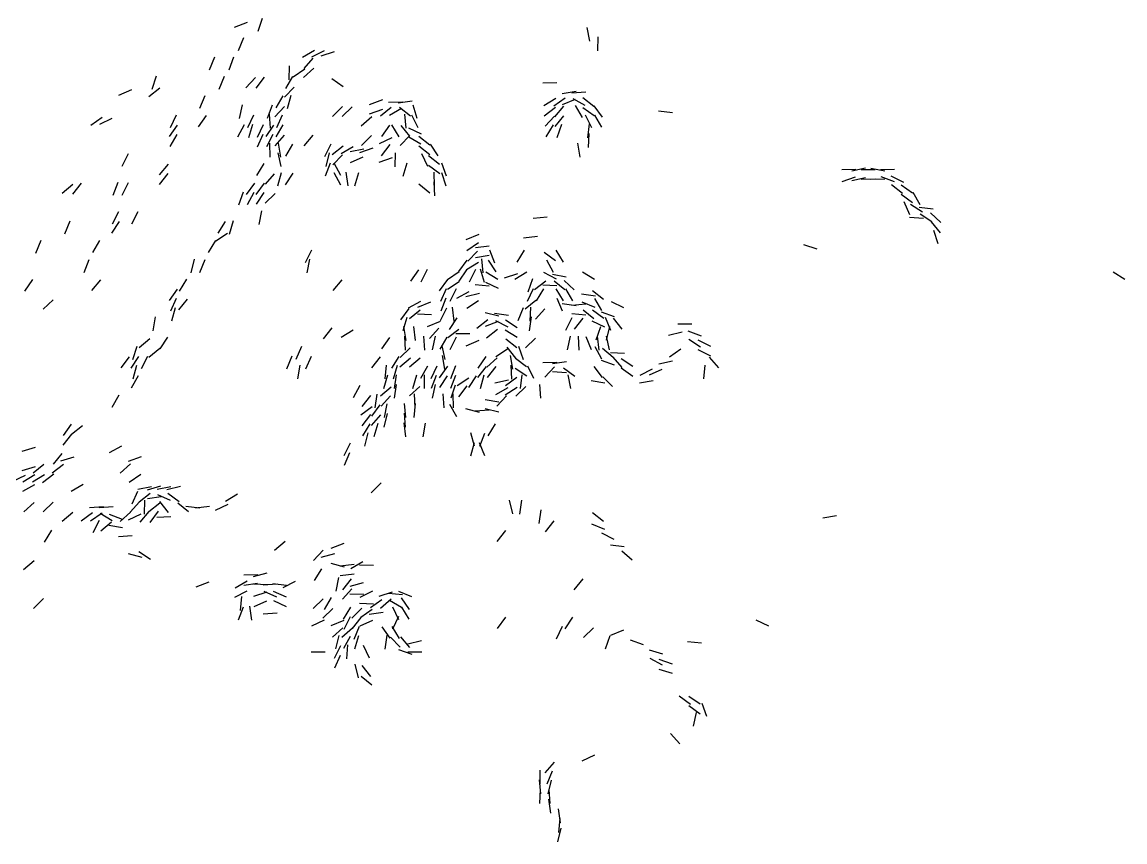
# Model space of a CAD drawing. Extents: x -664598 to -661481, y -979343 to -976126.
# Drawn here: x -663524.3 to -663295.7, y -978638.7 to -978468.7 of the extents above; entities that cross this region are included whole.
import ezdxf

# ---------------------------------------------------------------- set-up
doc = ezdxf.new("R2010")
doc.units = 0

msp = doc.modelspace()

# ---------------------------------------------------------------- linework, layer by layer
at = {"layer": 'CLIFF'}
for p, q in [((-663475.346, -978470.613), (-663474.414, -978467.867)), ((-663480.225, -978469.782), (-663477.535, -978468.698)), ((-663406.614, -978472.665), (-663407.146, -978469.815)), ((-663479.438, -978474.578), (-663478.322, -978471.902)), ((-663404.912, -978474.69), (-663404.848, -978471.79)), ((-663466.12, -978475.992), (-663463.64, -978474.488)), ((-663464.182, -978475.877), (-663461.578, -978474.603)), ((-663485.406, -978478.591), (-663484.354, -978475.889)), ((-663481.385, -978478.599), (-663480.375, -978475.881)), ((-663465.834, -978478.332), (-663463.926, -978476.148)), ((-663462.258, -978475.69), (-663459.502, -978474.79)), ((-663468.924, -978480.689), (-663468.836, -978477.791)), ((-663468.067, -978480.073), (-663465.693, -978478.407)), ((-663465.971, -978480.195), (-663463.789, -978478.285)), ((-663497.314, -978482.623), (-663496.446, -978479.857)), ((-663483.423, -978482.585), (-663482.337, -978479.895)), ((-663477.867, -978482.303), (-663475.893, -978480.177)), ((-663475.757, -978482.395), (-663474.003, -978480.085)), ((-663469.622, -978482.486), (-663468.138, -978479.994)), ((-663460.062, -978480.401), (-663457.698, -978482.079)), ((-663416.329, -978481.286), (-663413.431, -978481.194)), ((-663504.204, -978483.831), (-663501.556, -978482.649)), ((-663498.006, -978484.154), (-663495.754, -978482.326)), ((-663469.871, -978484.298), (-663467.889, -978482.182)), ((-663469.236, -978486.646), (-663468.524, -978483.834)), ((-663412.308, -978483.493), (-663409.452, -978482.987)), ((-663410.327, -978483.332), (-663407.433, -978483.148)), ((-663487.453, -978486.572), (-663486.307, -978483.908)), ((-663479.201, -978488.654), (-663478.559, -978485.826)), ((-663473.398, -978488.594), (-663472.362, -978485.886)), ((-663471.856, -978488.313), (-663469.904, -978486.167)), ((-663471.626, -978486.483), (-663470.134, -978483.997)), ((-663452.235, -978485.755), (-663449.525, -978484.725)), ((-663448.33, -978485.276), (-663445.43, -978485.204)), ((-663446.313, -978485.46), (-663443.447, -978485.02)), ((-663443.282, -978485.847), (-663442.478, -978488.633)), ((-663416.112, -978486.004), (-663413.648, -978484.476)), ((-663414.055, -978486.089), (-663411.705, -978484.391)), ((-663413.814, -978488.349), (-663411.946, -978486.131)), ((-663412.226, -978485.779), (-663409.534, -978484.701)), ((-663410.141, -978484.524), (-663407.619, -978485.956)), ((-663409.615, -978485.99), (-663408.145, -978488.49)), ((-663408.003, -978484.322), (-663405.757, -978486.158)), ((-663405.721, -978486.059), (-663404.039, -978488.421)), ((-663510.061, -978490.081), (-663507.699, -978488.399)), ((-663493.491, -978490.555), (-663492.269, -978487.925)), ((-663487.726, -978490.417), (-663486.034, -978488.063)), ((-663477.518, -978490.542), (-663476.242, -978487.938)), ((-663472.786, -978490.687), (-663472.974, -978487.793)), ((-663471.465, -978490.567), (-663470.295, -978487.913)), ((-663459.919, -978488.251), (-663457.841, -978486.229)), ((-663457.933, -978488.237), (-663455.827, -978486.243)), ((-663453.988, -978490.175), (-663451.772, -978488.305)), ((-663452.25, -978487.714), (-663449.51, -978486.766)), ((-663449.997, -978488.164), (-663447.763, -978486.316)), ((-663448.134, -978487.967), (-663445.626, -978486.513)), ((-663446.022, -978486.346), (-663443.738, -978488.134)), ((-663445.039, -978487.799), (-663444.721, -978490.681)), ((-663443.527, -978487.942), (-663442.233, -978490.538)), ((-663416.039, -978488.111), (-663413.721, -978486.369)), ((-663415.864, -978490.305), (-663413.896, -978488.175)), ((-663413.783, -978490.375), (-663411.977, -978488.105)), ((-663408.055, -978486.391), (-663405.705, -978488.089)), ((-663407.55, -978487.954), (-663406.21, -978490.526)), ((-663405.619, -978487.992), (-663404.141, -978490.488)), ((-663392.319, -978487.065), (-663389.441, -978487.415)), ((-663508.184, -978489.874), (-663505.576, -978488.606)), ((-663493.722, -978492.42), (-663492.038, -978490.06)), ((-663479.566, -978492.517), (-663478.194, -978489.963)), ((-663477.282, -978492.633), (-663476.478, -978489.847)), ((-663475.498, -978492.552), (-663474.262, -978489.928)), ((-663473.697, -978492.438), (-663472.063, -978490.042)), ((-663471.613, -978492.491), (-663470.147, -978489.989)), ((-663449.718, -978492.424), (-663448.042, -978490.056)), ((-663446.12, -978492.475), (-663447.64, -978490.005)), ((-663445.798, -978490.117), (-663443.962, -978492.363)), ((-663444.177, -978490.592), (-663441.583, -978491.888)), ((-663415.645, -978492.472), (-663414.115, -978490.008)), ((-663413.386, -978492.599), (-663412.374, -978489.881)), ((-663406.696, -978489.802), (-663407.064, -978492.678)), ((-663493.601, -978494.498), (-663492.159, -978491.982)), ((-663475.465, -978494.567), (-663474.295, -978491.913)), ((-663473.562, -978494.519), (-663472.198, -978491.961)), ((-663471.85, -978494.318), (-663469.91, -978492.162)), ((-663465.788, -978494.37), (-663463.972, -978492.11)), ((-663453.889, -978494.282), (-663451.871, -978492.198)), ((-663450.179, -978493.885), (-663447.581, -978492.595)), ((-663445.893, -978494.278), (-663443.867, -978492.202)), ((-663444.133, -978492.511), (-663441.627, -978493.969)), ((-663442.007, -978492.327), (-663439.753, -978494.153)), ((-663406.796, -978491.792), (-663406.964, -978494.688)), ((-663472.867, -978496.69), (-663472.893, -978493.79)), ((-663470.651, -978496.672), (-663471.109, -978493.808)), ((-663469.595, -978496.502), (-663468.165, -978493.978)), ((-663461.518, -978496.542), (-663460.242, -978493.938)), ((-663460.018, -978496.139), (-663457.742, -978494.341)), ((-663458.134, -978495.969), (-663455.626, -978494.511)), ((-663456.3, -978495.533), (-663453.46, -978494.947)), ((-663454.241, -978495.739), (-663451.519, -978494.741)), ((-663449.756, -978496.395), (-663448.004, -978494.085)), ((-663442.003, -978494.323), (-663439.757, -978496.157)), ((-663439.667, -978494.022), (-663438.093, -978496.458)), ((-663409.13, -978493.812), (-663408.63, -978496.668)), ((-663503.505, -978498.548), (-663502.255, -978495.932)), ((-663470.54, -978498.65), (-663471.22, -978495.83)), ((-663461.227, -978498.648), (-663460.533, -978495.832)), ((-663459.88, -978498.29), (-663457.88, -978496.19)), ((-663456.206, -978497.826), (-663453.554, -978496.654)), ((-663450.25, -978497.715), (-663447.51, -978496.765)), ((-663446.911, -978498.69), (-663446.849, -978495.79)), ((-663441.493, -978495.926), (-663440.267, -978498.554)), ((-663440.034, -978496.362), (-663437.726, -978498.118)), ((-663495.809, -978500.353), (-663493.951, -978498.127)), ((-663475.629, -978500.482), (-663474.131, -978497.998)), ((-663471.287, -978502.632), (-663470.473, -978499.848)), ((-663461.388, -978500.598), (-663460.372, -978497.882)), ((-663458.188, -978500.514), (-663459.572, -978497.966)), ((-663456.661, -978502.673), (-663457.099, -978499.807)), ((-663455.297, -978502.629), (-663454.463, -978499.851)), ((-663445.305, -978500.626), (-663444.455, -978497.854)), ((-663440.045, -978498.376), (-663437.715, -978500.104)), ((-663438.922, -978499.791), (-663438.838, -978502.689)), ((-663437.37, -978497.875), (-663436.39, -978500.605)), ((-663437.352, -978499.869), (-663436.408, -978502.611)), ((-663354.329, -978499.287), (-663351.431, -978499.193)), ((-663352.292, -978499.568), (-663349.468, -978498.912)), ((-663350.33, -978499.231), (-663347.43, -978499.249)), ((-663348.3, -978498.947), (-663345.46, -978499.533)), ((-663346.33, -978499.264), (-663343.43, -978499.216)), ((-663513.795, -978504.365), (-663511.965, -978502.115)), ((-663505.412, -978504.589), (-663504.348, -978501.891)), ((-663503.507, -978504.547), (-663502.253, -978501.933)), ((-663495.782, -978502.375), (-663493.978, -978500.105)), ((-663477.731, -978504.414), (-663476.029, -978502.066)), ((-663475.724, -978504.419), (-663474.036, -978502.061)), ((-663473.835, -978502.331), (-663471.925, -978500.149)), ((-663469.685, -978502.446), (-663468.075, -978500.034)), ((-663458.2, -978502.521), (-663459.56, -978499.959)), ((-663438.952, -978501.792), (-663438.808, -978504.688)), ((-663354.249, -978501.717), (-663351.511, -978500.763)), ((-663352.291, -978501.572), (-663349.469, -978500.908)), ((-663350.329, -978501.29), (-663347.431, -978501.19)), ((-663348.329, -978501.292), (-663345.431, -978501.188)), ((-663346.232, -978500.716), (-663343.528, -978501.764)), ((-663344.182, -978500.601), (-663341.578, -978501.879)), ((-663515.971, -978504.195), (-663513.789, -978502.285)), ((-663479.365, -978506.607), (-663478.395, -978503.873)), ((-663477.577, -978506.512), (-663476.183, -978503.968)), ((-663475.66, -978506.463), (-663474.1, -978504.017)), ((-663473.917, -978506.253), (-663471.843, -978504.227)), ((-663439.751, -978504.15), (-663442.009, -978502.33)), ((-663344.018, -978502.342), (-663341.742, -978504.138)), ((-663342.073, -978502.416), (-663339.687, -978504.064)), ((-663342.045, -978504.376), (-663339.715, -978506.104)), ((-663339.604, -978503.983), (-663338.156, -978506.497)), ((-663341.477, -978505.918), (-663340.283, -978508.562)), ((-663340.108, -978506.469), (-663337.652, -978508.011)), ((-663505.519, -978510.541), (-663504.241, -978507.939)), ((-663501.564, -978510.519), (-663500.196, -978507.961)), ((-663475.144, -978510.666), (-663474.616, -978507.814)), ((-663338.32, -978507.073), (-663335.44, -978507.407)), ((-663338.082, -978508.429), (-663335.678, -978510.051)), ((-663335.932, -978508.242), (-663333.828, -978510.238)), ((-663515.444, -978512.576), (-663514.316, -978509.904)), ((-663505.7, -978512.436), (-663504.06, -978510.044)), ((-663483.666, -978512.459), (-663482.094, -978510.021)), ((-663481.292, -978512.63), (-663480.468, -978509.85)), ((-663418.324, -978509.376), (-663415.436, -978509.104)), ((-663340.327, -978509.147), (-663337.433, -978509.333)), ((-663335.791, -978510.112), (-663333.969, -978512.368)), ((-663484.091, -978514.038), (-663481.669, -978512.442)), ((-663432.222, -978513.79), (-663429.538, -978512.69)), ((-663420.322, -978513.389), (-663417.438, -978513.091)), ((-663335.313, -978511.856), (-663334.447, -978514.624)), ((-663521.459, -978516.569), (-663520.301, -978513.911)), ((-663509.612, -978516.492), (-663508.148, -978513.988)), ((-663485.628, -978516.482), (-663484.132, -978513.998)), ((-663432.061, -978516.082), (-663429.699, -978514.398)), ((-663430.319, -978515.421), (-663427.441, -978515.059)), ((-663427.415, -978515.892), (-663426.345, -978518.588)), ((-663362.257, -978514.785), (-663359.503, -978515.695)), ((-663511.414, -978520.588), (-663510.346, -978517.892)), ((-663489.233, -978520.646), (-663488.527, -978517.834)), ((-663487.447, -978520.575), (-663486.313, -978517.905)), ((-663465.517, -978518.543), (-663464.243, -978515.937)), ((-663465.153, -978520.664), (-663464.607, -978517.816)), ((-663433.753, -978520.398), (-663432.007, -978518.082)), ((-663431.893, -978518.277), (-663429.867, -978516.203)), ((-663430.308, -978517.494), (-663427.452, -978516.986)), ((-663429.018, -978517.797), (-663428.742, -978520.683)), ((-663427.67, -978518.024), (-663426.09, -978520.456)), ((-663421.627, -978518.483), (-663420.133, -978515.997)), ((-663416.035, -978516.364), (-663413.725, -978518.116)), ((-663415.579, -978517.97), (-663414.181, -978520.51)), ((-663413.641, -978516.006), (-663412.119, -978518.474)), ((-663443.704, -978522.433), (-663442.056, -978520.047)), ((-663441.522, -978522.54), (-663440.238, -978519.94)), ((-663436.077, -978522.058), (-663433.683, -978520.422)), ((-663433.702, -978522.434), (-663432.058, -978520.046)), ((-663432.119, -978519.994), (-663429.641, -978518.486)), ((-663431.544, -978522.529), (-663430.216, -978519.951)), ((-663429.293, -978519.85), (-663428.467, -978522.63)), ((-663408.113, -978520.477), (-663405.647, -978522.003)), ((-663298.108, -978520.469), (-663295.652, -978522.011)), ((-663523.685, -978524.446), (-663522.075, -978522.034)), ((-663509.819, -978524.345), (-663507.941, -978522.135)), ((-663491.644, -978524.472), (-663490.116, -978522.008)), ((-663459.821, -978524.343), (-663457.939, -978522.137)), ((-663437.733, -978524.412), (-663436.027, -978522.068)), ((-663436.09, -978524.039), (-663433.67, -978522.441)), ((-663428.193, -978522.625), (-663425.567, -978523.855)), ((-663428.125, -978520.496), (-663425.635, -978521.984)), ((-663424.259, -978521.689), (-663421.501, -978520.791)), ((-663422.13, -978521.975), (-663419.63, -978520.505)), ((-663419.351, -978524.612), (-663418.409, -978521.868)), ((-663418.036, -978524.115), (-663415.724, -978522.365)), ((-663416.165, -978520.568), (-663413.595, -978521.912)), ((-663414.302, -978520.957), (-663411.458, -978521.523)), ((-663414.013, -978522.335), (-663411.747, -978524.145)), ((-663411.934, -978522.244), (-663409.826, -978524.236)), ((-663493.697, -978526.438), (-663492.063, -978524.042)), ((-663437.442, -978526.577), (-663436.318, -978523.903)), ((-663435.531, -978526.536), (-663434.229, -978523.944)), ((-663434.164, -978525.914), (-663431.596, -978524.566)), ((-663432.288, -978525.586), (-663429.472, -978524.894)), ((-663430.322, -978523.089), (-663427.438, -978523.391)), ((-663419.512, -978526.545), (-663418.248, -978523.935)), ((-663417.66, -978526.463), (-663416.1, -978524.017)), ((-663416.329, -978523.18), (-663413.431, -978523.3)), ((-663413.654, -978524.014), (-663412.106, -978526.466)), ((-663411.616, -978523.991), (-663410.144, -978526.489)), ((-663406.01, -978524.331), (-663403.75, -978526.149)), ((-663519.941, -978528.228), (-663517.819, -978526.252)), ((-663493.465, -978528.567), (-663492.295, -978525.913)), ((-663491.793, -978528.367), (-663489.967, -978526.113)), ((-663444.152, -978527.936), (-663441.608, -978526.544)), ((-663442.224, -978527.783), (-663439.536, -978526.697)), ((-663437.418, -978528.587), (-663436.342, -978525.893)), ((-663432.094, -978528.033), (-663429.666, -978526.447)), ((-663420, -978528.161), (-663417.76, -978526.319)), ((-663413.454, -978525.908), (-663412.306, -978528.572)), ((-663412.314, -978527.027), (-663409.446, -978527.453)), ((-663410.324, -978527.369), (-663407.436, -978527.111)), ((-663408.319, -978525.062), (-663405.441, -978525.418)), ((-663408.213, -978526.67), (-663405.547, -978527.81)), ((-663405.626, -978525.997), (-663404.134, -978528.483)), ((-663402.188, -978526.613), (-663399.572, -978527.867)), ((-663493.253, -978530.641), (-663492.507, -978527.839)), ((-663445.748, -978530.402), (-663444.012, -978528.078)), ((-663444, -978530.161), (-663441.76, -978528.319)), ((-663442.329, -978529.191), (-663439.431, -978529.289)), ((-663437.534, -978530.534), (-663436.226, -978527.946)), ((-663434.694, -978530.678), (-663435.066, -978527.802)), ((-663428.295, -978528.922), (-663425.465, -978529.558)), ((-663426.314, -978529.026), (-663423.446, -978529.454)), ((-663421.428, -978530.583), (-663420.332, -978527.897)), ((-663418.976, -978530.687), (-663418.784, -978527.793)), ((-663417.855, -978530.313), (-663415.905, -978528.167)), ((-663410.323, -978529.103), (-663407.437, -978529.377)), ((-663407.996, -978528.315), (-663405.764, -978530.165)), ((-663406.045, -978528.377), (-663403.715, -978530.103)), ((-663404.251, -978528.768), (-663401.509, -978529.712)), ((-663497.104, -978532.673), (-663496.656, -978529.807)), ((-663445.305, -978532.626), (-663444.455, -978529.854)), ((-663444.65, -978534.672), (-663445.11, -978531.808)), ((-663442.718, -978534.681), (-663443.042, -978531.799)), ((-663440.226, -978531.779), (-663437.534, -978530.701)), ((-663435.677, -978532.451), (-663434.083, -978530.029)), ((-663430.002, -978532.158), (-663427.758, -978530.322)), ((-663428.233, -978531.763), (-663425.527, -978530.717)), ((-663426.172, -978530.581), (-663423.588, -978531.899)), ((-663424.089, -978530.44), (-663421.671, -978532.04)), ((-663419.06, -978532.679), (-663418.7, -978529.801)), ((-663411.541, -978532.53), (-663410.219, -978529.95)), ((-663409.771, -978532.384), (-663407.989, -978530.096)), ((-663406.196, -978530.631), (-663403.564, -978531.849)), ((-663404.4, -978531.872), (-663405.36, -978534.608)), ((-663403.427, -978529.897), (-663402.333, -978532.583)), ((-663402.541, -978531.83), (-663403.219, -978534.65)), ((-663401.78, -978530.103), (-663399.98, -978532.377)), ((-663388.33, -978531.219), (-663385.43, -978531.261)), ((-663495.678, -978536.451), (-663494.082, -978534.029)), ((-663461.779, -978534.377), (-663459.981, -978532.103)), ((-663458.116, -978533.998), (-663455.644, -978532.482)), ((-663449.716, -978536.425), (-663448.044, -978534.055)), ((-663444.82, -978536.689), (-663444.94, -978533.791)), ((-663440.792, -978536.687), (-663440.968, -978533.793)), ((-663439.855, -978534.314), (-663437.905, -978532.166)), ((-663439.202, -978536.654), (-663438.558, -978533.826)), ((-663437.631, -978536.48), (-663436.129, -978534)), ((-663436.041, -978534.109), (-663433.719, -978532.371)), ((-663435.526, -978536.538), (-663434.234, -978533.942)), ((-663434.33, -978533.259), (-663431.43, -978533.221)), ((-663428.02, -978534.136), (-663425.74, -978532.344)), ((-663424.116, -978532.482), (-663421.644, -978533.998)), ((-663411.196, -978536.655), (-663410.564, -978533.825)), ((-663408.807, -978536.688), (-663408.953, -978533.792)), ((-663407.436, -978533.901), (-663406.324, -978536.579)), ((-663405.071, -978533.803), (-663404.689, -978536.677)), ((-663403.175, -978533.82), (-663402.585, -978536.66)), ((-663390.284, -978533.601), (-663387.476, -978532.879)), ((-663386.239, -978532.735), (-663383.521, -978533.745)), ((-663501.312, -978538.624), (-663500.448, -978535.856)), ((-663499.992, -978536.17), (-663497.768, -978534.31)), ((-663498.003, -978538.157), (-663495.757, -978536.323)), ((-663467.446, -978538.575), (-663466.314, -978535.905)), ((-663445.914, -978538.256), (-663443.846, -978536.224)), ((-663436.549, -978538.652), (-663437.211, -978535.828)), ((-663432.203, -978535.833), (-663429.557, -978534.647)), ((-663426.089, -978538.041), (-663423.671, -978536.439)), ((-663424.026, -978534.352), (-663421.734, -978536.128)), ((-663423.795, -978536.115), (-663421.965, -978538.365)), ((-663421.344, -978535.866), (-663420.416, -978538.614)), ((-663419.92, -978536.25), (-663417.84, -978534.23)), ((-663405.582, -978535.971), (-663404.178, -978538.509)), ((-663403.982, -978536.297), (-663401.778, -978538.183)), ((-663390.061, -978538.081), (-663387.699, -978536.399)), ((-663386.086, -978534.435), (-663383.674, -978536.045)), ((-663384.165, -978534.568), (-663381.595, -978535.912)), ((-663503.767, -978540.387), (-663501.993, -978538.093)), ((-663501.646, -978540.471), (-663500.114, -978538.009)), ((-663499.536, -978540.533), (-663498.224, -978537.947)), ((-663469.433, -978540.581), (-663468.327, -978537.899)), ((-663465.489, -978540.556), (-663464.271, -978537.924)), ((-663451.794, -978540.365), (-663449.966, -978538.115)), ((-663447.651, -978540.468), (-663446.109, -978538.012)), ((-663445.99, -978540.173), (-663443.77, -978538.307)), ((-663443.996, -978540.165), (-663441.764, -978538.315)), ((-663436.619, -978540.666), (-663437.141, -978537.814)), ((-663429.703, -978540.434), (-663428.057, -978538.046)), ((-663427.96, -978540.208), (-663425.8, -978538.272)), ((-663423.118, -978537.81), (-663422.642, -978540.67)), ((-663422.028, -978538.354), (-663419.732, -978540.126)), ((-663404.249, -978538.763), (-663401.511, -978539.717)), ((-663402.328, -978537.169), (-663399.432, -978537.311)), ((-663401.829, -978538.144), (-663399.931, -978540.336)), ((-663400.099, -978538.455), (-663397.661, -978540.025)), ((-663384.168, -978536.574), (-663381.592, -978537.906)), ((-663381.828, -978538.143), (-663379.932, -978540.337)), ((-663501.255, -978542.641), (-663500.505, -978539.839)), ((-663467.145, -978542.666), (-663466.615, -978539.814)), ((-663449.008, -978542.684), (-663448.752, -978539.796)), ((-663447.303, -978542.627), (-663446.457, -978539.853)), ((-663441.602, -978542.497), (-663440.158, -978539.983)), ((-663439.5, -978542.551), (-663438.26, -978539.929)), ((-663437.723, -978542.42), (-663436.037, -978540.06)), ((-663435.417, -978542.587), (-663434.343, -978539.893)), ((-663429.769, -978542.385), (-663427.991, -978540.095)), ((-663427.791, -978542.368), (-663425.969, -978540.112)), ((-663422.954, -978539.792), (-663422.806, -978542.688)), ((-663422.095, -978540.449), (-663419.665, -978542.031)), ((-663419.526, -978539.942), (-663418.234, -978542.538)), ((-663416.33, -978539.27), (-663413.43, -978539.21)), ((-663415.88, -978542.29), (-663413.88, -978540.19)), ((-663414.316, -978539.439), (-663411.444, -978539.041)), ((-663412.033, -978540.36), (-663409.727, -978542.12)), ((-663405.747, -978540.078), (-663404.013, -978542.402)), ((-663400.064, -978540.403), (-663397.696, -978542.077)), ((-663396.169, -978541.904), (-663393.591, -978540.576)), ((-663394.194, -978541.853), (-663391.566, -978540.627)), ((-663392.297, -978539.549), (-663389.463, -978538.931)), ((-663382.719, -978539.799), (-663383.041, -978542.681)), ((-663501.596, -978544.501), (-663500.164, -978541.979)), ((-663449.29, -978544.631), (-663448.47, -978541.849)), ((-663447.062, -978544.679), (-663446.698, -978541.801)), ((-663443.286, -978544.632), (-663442.474, -978541.848)), ((-663440.894, -978544.69), (-663440.866, -978541.79)), ((-663439.412, -978544.589), (-663438.348, -978541.891)), ((-663437.688, -978544.444), (-663436.072, -978542.036)), ((-663435.381, -978544.601), (-663434.379, -978541.879)), ((-663434.071, -978544.067), (-663431.689, -978542.413)), ((-663431.664, -978544.46), (-663430.096, -978542.02)), ((-663429.236, -978544.646), (-663428.524, -978541.834)), ((-663423.47, -978542.903), (-663426.29, -978543.577)), ((-663421.713, -978542.38), (-663424.047, -978544.1)), ((-663420.699, -978541.801), (-663421.061, -978544.679)), ((-663414.324, -978541.112), (-663411.436, -978541.368)), ((-663411.152, -978541.816), (-663410.608, -978544.664)), ((-663406.313, -978543.02), (-663403.447, -978543.46)), ((-663403.896, -978542.205), (-663401.864, -978544.275)), ((-663396.306, -978543.504), (-663393.454, -978542.976)), ((-663455.568, -978546.516), (-663454.192, -978543.964)), ((-663449.972, -978546.194), (-663447.788, -978544.286)), ((-663447.096, -978546.674), (-663446.664, -978543.806)), ((-663443.96, -978546.208), (-663441.8, -978544.272)), ((-663439.196, -978546.655), (-663438.564, -978543.825)), ((-663435.36, -978546.608), (-663434.4, -978543.872)), ((-663433.757, -978546.395), (-663432.003, -978544.085)), ((-663423.609, -978544.542), (-663426.151, -978545.938)), ((-663421.653, -978544.468), (-663424.107, -978546.012)), ((-663419.845, -978544.225), (-663421.915, -978546.255)), ((-663416.777, -978546.686), (-663416.983, -978543.794)), ((-663505.588, -978548.506), (-663504.172, -978545.974)), ((-663453.761, -978548.392), (-663451.999, -978546.088)), ((-663451.056, -978548.679), (-663450.704, -978545.801)), ((-663449.857, -978548.312), (-663447.903, -978546.168)), ((-663449.15, -978550.665), (-663448.61, -978547.815)), ((-663444.728, -978550.682), (-663445.032, -978547.798)), ((-663443.001, -978550.685), (-663442.759, -978547.795)), ((-663442.829, -978548.689), (-663442.931, -978545.791)), ((-663436.754, -978548.685), (-663437.006, -978545.795)), ((-663434.858, -978548.69), (-663434.902, -978545.79)), ((-663425.45, -978547.483), (-663428.31, -978546.997)), ((-663423.881, -978546.189), (-663425.879, -978548.291)), ((-663454.057, -978550.087), (-663451.703, -978548.393)), ((-663453.749, -978552.401), (-663452.011, -978550.079)), ((-663451.821, -978552.344), (-663449.939, -978550.136)), ((-663451.744, -978550.404), (-663450.016, -978548.076)), ((-663449.255, -978552.641), (-663448.505, -978549.839)), ((-663444.777, -978552.686), (-663444.983, -978549.794)), ((-663434.175, -978550.507), (-663435.585, -978547.973)), ((-663429.48, -978549.618), (-663432.28, -978548.862)), ((-663427.432, -978549.156), (-663430.328, -978549.324)), ((-663425.474, -978549.593), (-663428.286, -978548.887)), ((-663515.729, -978554.415), (-663514.031, -978552.065)), ((-663514.009, -978554.149), (-663511.751, -978552.331)), ((-663453.636, -978554.478), (-663452.124, -978552.002)), ((-663451.311, -978554.624), (-663450.449, -978551.856)), ((-663444.706, -978554.679), (-663445.054, -978551.801)), ((-663441.105, -978554.672), (-663440.655, -978551.808)), ((-663427.638, -978554.476), (-663426.122, -978552.004)), ((-663515.776, -978556.38), (-663513.984, -978554.1)), ((-663453.247, -978556.643), (-663452.513, -978553.837)), ((-663430.472, -978556.631), (-663431.288, -978553.849)), ((-663429.386, -978556.599), (-663428.374, -978553.881)), ((-663524.269, -978557.658), (-663521.491, -978556.822)), ((-663506.142, -978557.953), (-663503.618, -978556.527)), ((-663457.545, -978558.528), (-663456.215, -978555.952)), ((-663431.265, -978558.638), (-663430.495, -978555.842)), ((-663428.33, -978558.582), (-663429.43, -978555.898)), ((-663517.789, -978560.37), (-663515.971, -978558.11)), ((-663516.261, -978559.682), (-663513.499, -978558.798)), ((-663502.24, -978559.742), (-663499.52, -978558.738)), ((-663457.434, -978560.58), (-663456.326, -978557.9)), ((-663524.27, -978561.651), (-663521.49, -978560.829)), ((-663522.01, -978562.148), (-663519.75, -978560.332)), ((-663518.03, -978562.123), (-663515.73, -978560.357)), ((-663503.984, -978562.18), (-663501.776, -978560.3)), ((-663526.18, -978563.883), (-663523.58, -978562.597)), ((-663524.095, -978564.031), (-663521.665, -978562.449)), ((-663522.125, -978563.983), (-663519.635, -978562.497)), ((-663520.034, -978564.118), (-663517.726, -978562.362)), ((-663502.082, -978564.051), (-663499.678, -978562.429)), ((-663524.144, -978565.95), (-663521.616, -978564.53)), ((-663514.136, -978565.965), (-663511.624, -978564.515)), ((-663501.474, -978568.563), (-663500.286, -978565.917)), ((-663500.302, -978565.524), (-663497.458, -978564.956)), ((-663498.265, -978565.669), (-663495.495, -978564.811)), ((-663496.303, -978565.517), (-663493.457, -978564.963)), ((-663494.287, -978565.591), (-663491.473, -978564.889)), ((-663451.889, -978566.281), (-663449.871, -978564.199)), ((-663523.953, -978570.216), (-663521.807, -978568.264)), ((-663519.935, -978570.235), (-663517.825, -978568.245)), ((-663501.848, -978570.319), (-663499.912, -978568.161)), ((-663500.022, -978568.134), (-663497.738, -978566.346)), ((-663498.911, -978570.69), (-663498.849, -978567.79)), ((-663498.316, -978567.441), (-663495.444, -978567.039)), ((-663498.028, -978570.126), (-663495.732, -978568.354)), ((-663496.205, -978566.65), (-663493.555, -978567.83)), ((-663495.77, -978568.095), (-663493.99, -978570.385)), ((-663494.052, -978566.387), (-663491.708, -978568.093)), ((-663492.003, -978568.322), (-663489.757, -978570.158)), ((-663482.114, -978568.002), (-663479.646, -978566.478)), ((-663422.513, -978570.643), (-663423.247, -978567.837)), ((-663421.073, -978570.677), (-663420.687, -978567.803)), ((-663515.989, -978572.174), (-663513.771, -978570.306)), ((-663512.058, -978572.086), (-663509.702, -978570.394)), ((-663510.326, -978569.352), (-663507.434, -978569.128)), ((-663510.077, -978572.058), (-663507.683, -978570.422)), ((-663508.326, -978569.349), (-663505.434, -978569.131)), ((-663508.12, -978570.488), (-663505.64, -978571.992)), ((-663506.237, -978570.73), (-663503.523, -978571.75)), ((-663503.964, -978572.203), (-663501.796, -978570.277)), ((-663502.19, -978571.862), (-663499.57, -978570.618)), ((-663499.8, -978572.361), (-663497.96, -978570.119)), ((-663497.723, -978572.42), (-663496.037, -978570.06)), ((-663490.32, -978569.071), (-663487.44, -978569.409)), ((-663488.321, -978569.402), (-663485.439, -978569.078)), ((-663484.188, -978569.865), (-663481.572, -978568.615)), ((-663417.1, -978572.673), (-663416.66, -978569.807)), ((-663406.015, -978570.337), (-663403.745, -978572.143)), ((-663509.537, -978574.533), (-663508.223, -978571.947)), ((-663507.988, -978574.176), (-663505.772, -978572.304)), ((-663506.309, -978572.996), (-663503.451, -978573.484)), ((-663496.329, -978571.305), (-663493.431, -978571.175)), ((-663415.755, -978574.396), (-663414.005, -978572.084)), ((-663406.218, -978572.68), (-663403.542, -978573.8)), ((-663358.31, -978571.481), (-663355.45, -978570.999)), ((-663519.632, -978576.479), (-663518.128, -978574.001)), ((-663504.327, -978575.34), (-663501.433, -978575.14)), ((-663425.791, -978576.368), (-663423.969, -978574.112)), ((-663404.181, -978574.599), (-663401.579, -978575.881)), ((-663471.988, -978578.175), (-663469.772, -978576.305)), ((-663460.243, -978577.734), (-663457.517, -978576.746)), ((-663402.322, -978577.091), (-663399.438, -978577.389)), ((-663502.281, -978578.867), (-663499.479, -978579.613)), ((-663500.076, -978578.421), (-663497.684, -978580.059)), ((-663463.886, -978580.285), (-663461.874, -978578.195)), ((-663462.279, -978579.621), (-663459.481, -978578.859)), ((-663399.981, -978578.296), (-663397.779, -978580.184)), ((-663523.972, -978582.193), (-663521.788, -978580.287)), ((-663463.648, -978584.47), (-663462.112, -978582.01)), ((-663460.277, -978580.85), (-663457.483, -978581.63)), ((-663458.323, -978581.387), (-663455.437, -978581.093)), ((-663456.128, -978581.978), (-663453.632, -978580.502)), ((-663454.33, -978581.202), (-663451.43, -978581.278)), ((-663478.33, -978583.262), (-663475.43, -978583.218)), ((-663476.277, -978583.63), (-663473.483, -978582.85)), ((-663459.163, -978586.662), (-663458.597, -978583.818)), ((-663458.322, -978583.393), (-663455.438, -978583.087)), ((-663457.77, -978586.385), (-663455.99, -978584.095)), ((-663409.802, -978586.359), (-663407.958, -978584.121)), ((-663488.226, -978585.779), (-663485.534, -978584.701)), ((-663480.164, -978587.913), (-663477.596, -978586.567)), ((-663480.139, -978585.959), (-663477.621, -978584.521)), ((-663478.314, -978585.454), (-663475.446, -978585.026)), ((-663476.328, -978585.16), (-663473.432, -978585.32)), ((-663474.328, -978585.324), (-663471.432, -978585.156)), ((-663474.201, -978586.641), (-663471.559, -978587.839)), ((-663472.317, -978585.047), (-663469.443, -978585.433)), ((-663472.204, -978586.648), (-663469.556, -978587.832)), ((-663470.166, -978585.909), (-663467.594, -978584.571)), ((-663457.857, -978588.311), (-663455.903, -978586.169)), ((-663456.276, -978585.634), (-663453.484, -978584.846)), ((-663454.165, -978587.911), (-663451.595, -978586.569)), ((-663450.256, -978587.698), (-663447.504, -978586.782)), ((-663446.224, -978586.695), (-663443.536, -978587.785)), ((-663521.913, -978590.258), (-663519.847, -978588.222)), ((-663479.025, -978590.683), (-663478.735, -978587.797)), ((-663476.263, -978587.676), (-663473.497, -978586.804)), ((-663476.205, -978589.829), (-663473.555, -978588.651)), ((-663472.195, -978588.629), (-663469.565, -978589.851)), ((-663463.919, -978590.251), (-663461.841, -978588.229)), ((-663461.603, -978590.497), (-663460.157, -978587.983)), ((-663456.33, -978587.225), (-663453.43, -978587.255)), ((-663452.067, -978590.072), (-663449.693, -978588.408)), ((-663449.958, -978590.21), (-663447.802, -978588.27)), ((-663448.324, -978587.107), (-663445.436, -978587.373)), ((-663448.13, -978588.505), (-663445.63, -978589.975)), ((-663445.69, -978588.037), (-663444.07, -978590.443)), ((-663479.411, -978592.589), (-663478.349, -978589.891)), ((-663476.68, -978592.676), (-663477.08, -978589.804)), ((-663474.327, -978591.332), (-663471.433, -978591.148)), ((-663461.92, -978592.25), (-663459.84, -978590.23)), ((-663457.628, -978592.482), (-663456.132, -978589.998)), ((-663455.898, -978592.273), (-663453.862, -978590.207)), ((-663454.328, -978589.167), (-663451.432, -978589.313)), ((-663454.061, -978592.082), (-663451.699, -978590.398)), ((-663452.313, -978591.461), (-663449.447, -978591.019)), ((-663447.495, -978589.927), (-663446.265, -978592.553)), ((-663445.65, -978590.011), (-663444.11, -978592.469)), ((-663464.191, -978593.86), (-663461.569, -978592.62)), ((-663460.212, -978593.813), (-663457.548, -978592.667)), ((-663457.525, -978594.539), (-663456.235, -978591.941)), ((-663455.779, -978594.378), (-663453.981, -978592.102)), ((-663454.202, -978593.835), (-663451.558, -978592.645)), ((-663446.273, -978591.923), (-663447.487, -978594.557)), ((-663425.757, -978594.395), (-663424.003, -978592.085)), ((-663411.678, -978594.451), (-663410.082, -978592.029)), ((-663372.197, -978592.632), (-663369.563, -978593.848)), ((-663459.948, -978596.221), (-663457.812, -978594.259)), ((-663459.236, -978598.645), (-663458.524, -978595.835)), ((-663457.964, -978596.204), (-663455.796, -978594.276)), ((-663455.411, -978596.589), (-663454.349, -978593.891)), ((-663455.272, -978598.636), (-663454.488, -978595.844)), ((-663449.709, -978594.051), (-663448.051, -978596.429)), ((-663448.668, -978595.806), (-663449.092, -978598.674)), ((-663447.63, -978593.999), (-663446.13, -978596.481)), ((-663413.497, -978596.552), (-663412.263, -978593.928)), ((-663407.929, -978596.241), (-663405.831, -978594.239)), ((-663403.365, -978598.606), (-663402.395, -978595.874)), ((-663402.227, -978595.776), (-663399.533, -978594.704)), ((-663459.522, -978600.54), (-663458.238, -978597.94)), ((-663457.591, -978598.504), (-663456.169, -978595.976)), ((-663456.981, -978600.686), (-663456.779, -978597.794)), ((-663452.242, -978600.542), (-663453.518, -978597.938)), ((-663447.88, -978596.19), (-663445.88, -978598.29)), ((-663445.802, -978596.121), (-663443.958, -978598.359)), ((-663444.296, -978597.553), (-663441.464, -978596.927)), ((-663398.257, -978596.787), (-663395.503, -978597.693)), ((-663386.321, -978597.083), (-663383.439, -978597.397)), ((-663464.33, -978599.24), (-663461.43, -978599.24)), ((-663459.482, -978602.559), (-663458.278, -978599.921)), ((-663446.25, -978598.766), (-663443.51, -978599.714)), ((-663444.33, -978599.233), (-663441.43, -978599.247)), ((-663394.267, -978598.817), (-663391.493, -978599.663)), ((-663454.552, -978604.653), (-663455.208, -978601.827)), ((-663451.972, -978604.371), (-663453.788, -978602.109)), ((-663394.152, -978600.543), (-663391.608, -978601.937)), ((-663392.252, -978600.771), (-663389.508, -978601.709)), ((-663451.753, -978606.152), (-663454.007, -978604.328)), ((-663392.275, -978602.845), (-663389.485, -978603.635)), ((-663388.048, -978608.381), (-663385.712, -978610.099)), ((-663386.082, -978608.429), (-663383.678, -978610.051)), ((-663386.028, -978610.354), (-663383.732, -978612.126)), ((-663384.564, -978611.825), (-663385.196, -978614.655)), ((-663383.376, -978609.878), (-663382.384, -978612.602)), ((-663387.924, -978618.33), (-663389.836, -978616.15)), ((-663408.184, -978621.873), (-663405.576, -978620.607)), ((-663415.816, -978624.347), (-663413.944, -978622.133)), ((-663416.856, -978626.69), (-663416.904, -978623.79)), ((-663415.441, -978626.577), (-663414.319, -978623.903)), ((-663416.717, -978628.681), (-663417.043, -978625.799)), ((-663416.973, -978630.687), (-663416.787, -978627.793)), ((-663415.194, -978628.656), (-663414.566, -978625.824)), ((-663414.777, -978630.686), (-663414.983, -978627.794)), ((-663414.648, -978632.671), (-663415.112, -978629.809)), ((-663412.653, -978634.672), (-663413.107, -978631.808)), ((-663413.014, -978636.684), (-663412.746, -978633.796)), ((-663413.208, -978638.652), (-663412.552, -978635.828))]:
    msp.add_line(p, q, dxfattribs=at)

doc.saveas('drawing.dxf')
